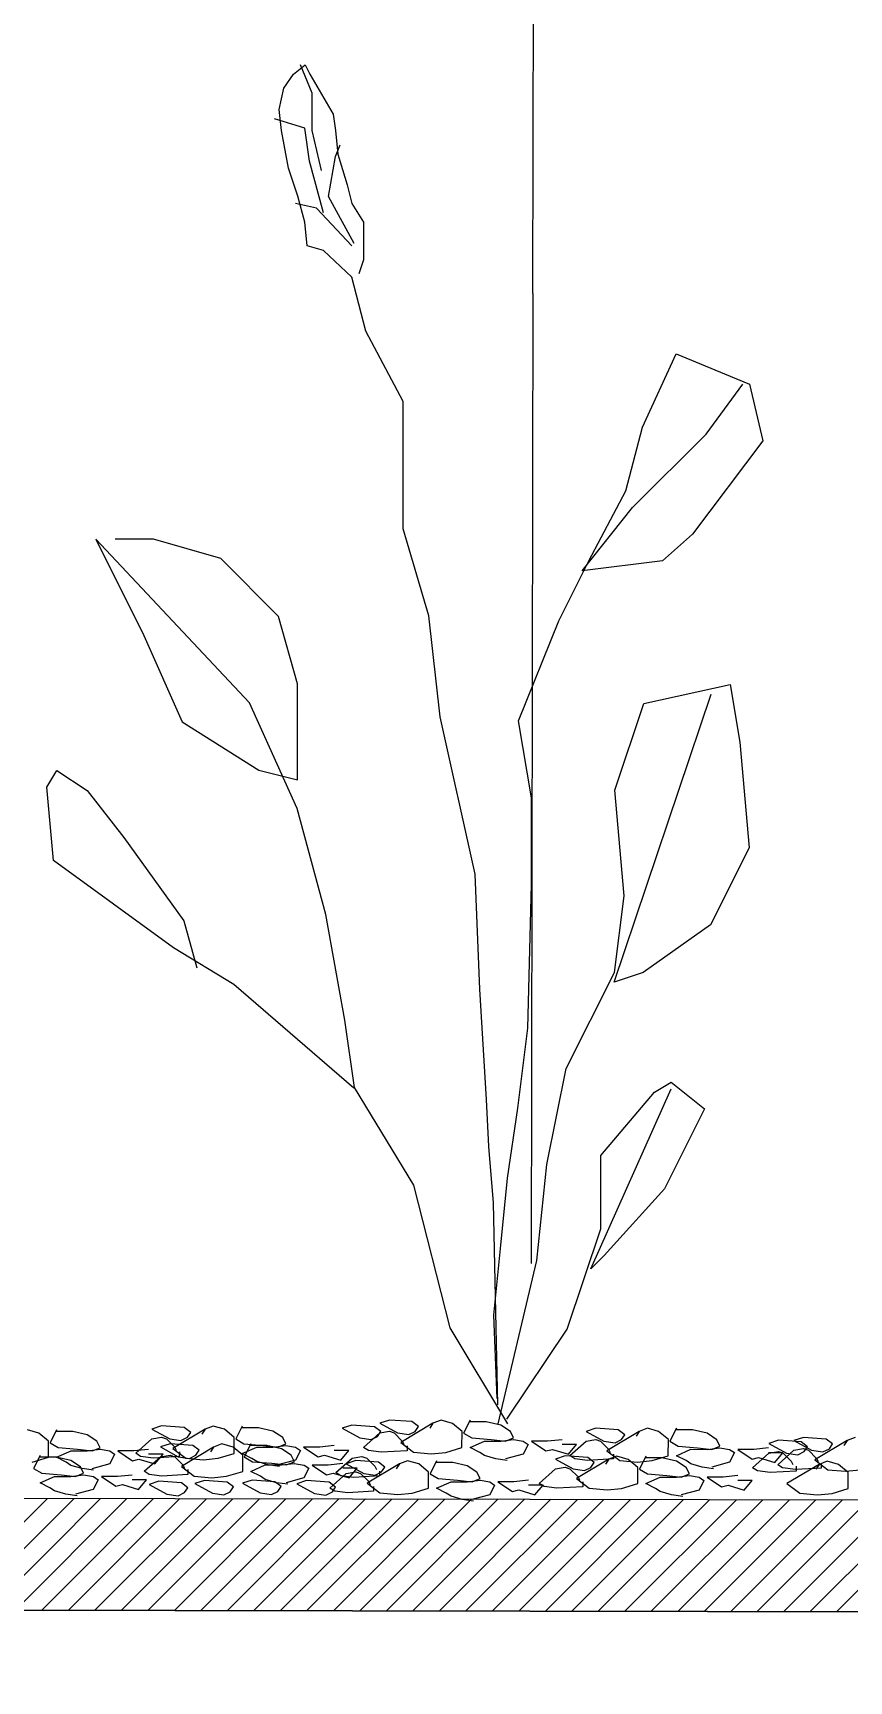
# Model space of a CAD drawing. Header units: feet. Extents: x 0 to 10.5, y 0 to 7.5.
# Drawn here: x 5.68 to 5.8904, y 3.8247 to 4.2494 of the extents above; entities that cross this region are included whole.
import ezdxf

# ---------------------------------------------------------------- set-up
doc = ezdxf.new("R2010")
doc.units = ezdxf.units.FT
doc.header["$MEASUREMENT"] = 0
doc.linetypes.add('HIDDEN', pattern=[0.375, 0.25, -0.125])
doc.layers.add('MECK-DETAIL', color=7, linetype='CONTINUOUS')

msp = doc.modelspace()

# ---------------------------------------------------------------- hatches: boundary and pattern name
at = {"layer": 'MECK-DETAIL'}
h = msp.add_hatch(dxfattribs=at)
h.set_pattern_fill('ANSI31', color=256, scale=0.038702, style=0)
h.set_pattern_definition([(45, (-63.685412, -38.2201696), (-0.00342077202, 0.00342077202), [])])
h.paths.add_polyline_path([(3.82192, 4.4973), (4.78339, 3.87347), (7.55243, 3.86831), (8.51066, 4.48992), (8.51846, 4.46065), (7.56349, 3.83949), (4.77485, 3.84468), (3.82212, 4.46211)])

# ---------------------------------------------------------------- linework, layer by layer
for p, q in [((5.80888, 4.1823), (5.80954, 4.53311)), ((5.74472, 4.23519), (5.74715, 4.23881)), ((5.74715, 4.23881), (5.75018, 4.24123)), ((5.75198, 4.23396), (5.74897, 4.24123)), ((5.75018, 4.24123), (5.75139, 4.23881)), ((5.75139, 4.23881), (5.75742, 4.22851)), ((5.7435, 4.22974), (5.74472, 4.23519)), ((5.75197, 4.22428), (5.75198, 4.23396)), ((5.75015, 4.22489), (5.74228, 4.22733)), ((5.74409, 4.2243), (5.7435, 4.22974)), ((5.75742, 4.22851), (5.75802, 4.22427)), ((5.74589, 4.21461), (5.74409, 4.2243)), ((5.75135, 4.21642), (5.75015, 4.22489)), ((5.75437, 4.21399), (5.75197, 4.22428)), ((5.75802, 4.22427), (5.75862, 4.21822)), ((5.75617, 4.20733), (5.75801, 4.21761)), ((5.75801, 4.21761), (5.75923, 4.22064)), ((5.75862, 4.21822), (5.76103, 4.21035)), ((5.7483, 4.20735), (5.74589, 4.21461)), ((5.75495, 4.2031), (5.75135, 4.21642)), ((5.76103, 4.21035), (5.76223, 4.2055)), ((5.75314, 4.20431), (5.74769, 4.20553)), ((5.7501, 4.20069), (5.7483, 4.20735)), ((5.76281, 4.19522), (5.75617, 4.20733)), ((5.76223, 4.2055), (5.76525, 4.20066)), ((5.7507, 4.19463), (5.7501, 4.20069)), ((5.76221, 4.19461), (5.75314, 4.20431)), ((5.76525, 4.20066), (5.76524, 4.19461)), ((5.75494, 4.19341), (5.7507, 4.19463)), ((5.76221, 4.18653), (5.75494, 4.19341)), ((5.76524, 4.19461), (5.76523, 4.19098)), ((5.76523, 4.19098), (5.76401, 4.18735)), ((5.76582, 4.17261), (5.76221, 4.18653)), ((5.77548, 4.15444), (5.76582, 4.17261)), ((5.83717, 4.14782), (5.84582, 4.16674)), ((5.84582, 4.16674), (5.86476, 4.15896)), ((5.85354, 4.14607), (5.86303, 4.15896)), ((5.86476, 4.15896), (5.86818, 4.14432)), ((5.77542, 4.12164), (5.77548, 4.15444)), ((5.83284, 4.13148), (5.83717, 4.14782)), ((5.83455, 4.12718), (5.85354, 4.14607)), ((5.86818, 4.14432), (5.85004, 4.12026)), ((5.82333, 4.11343), (5.83284, 4.13148)), ((5.8216, 4.11085), (5.83455, 4.12718)), ((5.78204, 4.09924), (5.77542, 4.12164)), ((5.85004, 4.12026), (5.84228, 4.11339)), ((5.73582, 4.07682), (5.69624, 4.11898)), ((5.69624, 4.11898), (5.70859, 4.0942)), ((5.71111, 4.11896), (5.7012, 4.11898)), ((5.72846, 4.11397), (5.71111, 4.11896)), ((5.7433, 4.09909), (5.72846, 4.11397)), ((5.81555, 4.09796), (5.82333, 4.11343)), ((5.84228, 4.11339), (5.8216, 4.11085)), ((5.74823, 4.08174), (5.7433, 4.09909)), ((5.78502, 4.07321), (5.78204, 4.09924)), ((5.80516, 4.07216), (5.81555, 4.09796)), ((5.70859, 4.0942), (5.71846, 4.0719)), ((5.74818, 4.05698), (5.74823, 4.08174)), ((5.82988, 4.00483), (5.85481, 4.07907)), ((5.83745, 4.07663), (5.85977, 4.08154)), ((5.85977, 4.08154), (5.86222, 4.06667)), ((5.74817, 4.04955), (5.73582, 4.07682)), ((5.79403, 4.03266), (5.78502, 4.07321)), ((5.82997, 4.05435), (5.83745, 4.07663)), ((5.71846, 4.0719), (5.73827, 4.05948)), ((5.80857, 4.05236), (5.80516, 4.07216)), ((5.86222, 4.06667), (5.86465, 4.03943)), ((5.68364, 4.05509), (5.68623, 4.05938)), ((5.68623, 4.05938), (5.69397, 4.05421)), ((5.73827, 4.05948), (5.74818, 4.05698)), ((5.68532, 4.03615), (5.68364, 4.05509)), ((5.69397, 4.05421), (5.70342, 4.04214)), ((5.80853, 4.02999), (5.80857, 4.05236)), ((5.8324, 4.02711), (5.82997, 4.05435)), ((5.75555, 4.0223), (5.74817, 4.04955)), ((5.70342, 4.04214), (5.71889, 4.0206)), ((5.86465, 4.03943), (5.8547, 4.01964)), ((5.71629, 4.01372), (5.68532, 4.03615)), ((5.79519, 4.003), (5.79403, 4.03266)), ((5.8076, 3.993), (5.80853, 4.02999)), ((5.82989, 4.00731), (5.8324, 4.02711)), ((5.76046, 3.99505), (5.75555, 4.0223)), ((5.71889, 4.0206), (5.72231, 4.00855)), ((5.8547, 4.01964), (5.83732, 4.00729)), ((5.73178, 4.00423), (5.71629, 4.01372)), ((5.81745, 3.98257), (5.82989, 4.00731)), ((5.83732, 4.00729), (5.82988, 4.00483)), ((5.76273, 3.9775), (5.73178, 4.00423)), ((5.79695, 3.97456), (5.79519, 4.003)), ((5.7629, 3.97772), (5.76046, 3.99505)), ((5.80498, 3.97235), (5.8076, 3.993)), ((5.81244, 3.95781), (5.81745, 3.98257)), ((5.77819, 3.95252), (5.7629, 3.97772)), ((5.8238, 3.93092), (5.84456, 3.97734)), ((5.82644, 3.96017), (5.84025, 3.97649)), ((5.84025, 3.97649), (5.84456, 3.97907)), ((5.84456, 3.97907), (5.85316, 3.97217)), ((5.79754, 3.96245), (5.79695, 3.97456)), ((5.80236, 3.95429), (5.80498, 3.97235)), ((5.85316, 3.97217), (5.84279, 3.95153)), ((5.79872, 3.94793), (5.79754, 3.96245)), ((5.8264, 3.94124), (5.82644, 3.96017)), ((5.80061, 3.93708), (5.80236, 3.95429)), ((5.80992, 3.93306), (5.81244, 3.95781)), ((5.78758, 3.91576), (5.77819, 3.95252)), ((5.84279, 3.95153), (5.82725, 3.93435)), ((5.79928, 3.92372), (5.79872, 3.94793)), ((5.81774, 3.91544), (5.8264, 3.94124)), ((5.79885, 3.91901), (5.80061, 3.93708)), ((5.79992, 3.89098), (5.80992, 3.93306)), ((5.82725, 3.93435), (5.8238, 3.93092)), ((5.79984, 3.89589), (5.79928, 3.92372)), ((5.79967, 3.8975), (5.79885, 3.91901)), ((5.8024, 3.89097), (5.78758, 3.91576)), ((5.80219, 3.89224), (5.81774, 3.91544)), ((5.76222, 3.89069), (5.75972, 3.88986)), ((5.76805, 3.89026), (5.76222, 3.89069)), ((5.77191, 3.89199), (5.76941, 3.89117)), ((5.76941, 3.89117), (5.77398, 3.88866)), ((5.77773, 3.89157), (5.77191, 3.89199)), ((5.78314, 3.89114), (5.77481, 3.88617)), ((5.77939, 3.89032), (5.77773, 3.89157)), ((5.78314, 3.89114), (5.7823, 3.8899)), ((5.78522, 3.89197), (5.78314, 3.89114)), ((5.78813, 3.89113), (5.78522, 3.89197)), ((5.79062, 3.88905), (5.78813, 3.89113)), ((5.79271, 3.89195), (5.79104, 3.88863)), ((5.79687, 3.89153), (5.79271, 3.89154)), ((5.80061, 3.89069), (5.79687, 3.89153)), ((5.8031, 3.88903), (5.80061, 3.89069)), ((5.68154, 3.88862), (5.67863, 3.88946)), ((5.68403, 3.88654), (5.68154, 3.88862)), ((5.68402, 3.88238), (5.68403, 3.88654)), ((5.68612, 3.88945), (5.68445, 3.88612)), ((5.69028, 3.88902), (5.68612, 3.88903)), ((5.69402, 3.88818), (5.69028, 3.88902)), ((5.69651, 3.88652), (5.69402, 3.88818)), ((5.69734, 3.88485), (5.69651, 3.88652)), ((5.70653, 3.88341), (5.7107, 3.88714)), ((5.7107, 3.88714), (5.7132, 3.88755)), ((5.7132, 3.89046), (5.71071, 3.88963)), ((5.71071, 3.88963), (5.71528, 3.88713)), ((5.71903, 3.89003), (5.7132, 3.89046)), ((5.7132, 3.88755), (5.71445, 3.88713)), ((5.71445, 3.88713), (5.71652, 3.88505)), ((5.71528, 3.88713), (5.71819, 3.88671)), ((5.72443, 3.88961), (5.7161, 3.88463)), ((5.71819, 3.88671), (5.71985, 3.88754)), ((5.72069, 3.88878), (5.71903, 3.89003)), ((5.71985, 3.88754), (5.72069, 3.88878)), ((5.72443, 3.88961), (5.7236, 3.88836)), ((5.72652, 3.89043), (5.72443, 3.88961)), ((5.72943, 3.8896), (5.72652, 3.89043)), ((5.73192, 3.88751), (5.72943, 3.8896)), ((5.73191, 3.88336), (5.73192, 3.88751)), ((5.734, 3.89042), (5.73233, 3.8871)), ((5.73233, 3.8871), (5.73441, 3.88585)), ((5.73816, 3.89), (5.734, 3.89)), ((5.7419, 3.88916), (5.73816, 3.89)), ((5.7444, 3.88749), (5.7419, 3.88916)), ((5.74523, 3.88583), (5.7444, 3.88749)), ((5.75972, 3.88986), (5.7643, 3.88736)), ((5.7643, 3.88736), (5.76721, 3.88694)), ((5.76524, 3.88494), (5.76941, 3.88867)), ((5.76721, 3.88694), (5.76887, 3.88777)), ((5.76971, 3.88901), (5.76805, 3.89026)), ((5.76887, 3.88777), (5.76971, 3.88901)), ((5.76941, 3.88867), (5.7719, 3.88908)), ((5.7719, 3.88908), (5.77315, 3.88867)), ((5.77315, 3.88867), (5.77523, 3.88658)), ((5.77398, 3.88866), (5.77689, 3.88824)), ((5.77523, 3.88658), (5.77564, 3.88575)), ((5.77689, 3.88824), (5.77856, 3.88907)), ((5.77856, 3.88907), (5.77939, 3.89032)), ((5.79061, 3.88489), (5.79062, 3.88905)), ((5.79104, 3.88863), (5.79311, 3.88738)), ((5.79269, 3.88489), (5.79644, 3.88655)), ((5.79311, 3.88738), (5.79811, 3.88696)), ((5.79644, 3.88655), (5.8006, 3.88654)), ((5.79811, 3.88696), (5.80185, 3.88654)), ((5.8006, 3.88654), (5.80393, 3.88695)), ((5.80185, 3.88654), (5.80393, 3.88736)), ((5.80393, 3.88736), (5.8031, 3.88903)), ((5.80393, 3.88695), (5.80642, 3.88653)), ((5.80642, 3.88653), (5.80767, 3.88569)), ((5.81266, 3.88652), (5.8085, 3.88652)), ((5.8085, 3.88652), (5.81224, 3.88402)), ((5.81641, 3.88692), (5.81266, 3.88652)), ((5.81841, 3.88283), (5.82258, 3.88656)), ((5.82258, 3.88656), (5.82508, 3.88697)), ((5.82508, 3.88988), (5.82259, 3.88906)), ((5.82259, 3.88906), (5.82716, 3.88656)), ((5.83091, 3.88946), (5.82508, 3.88988)), ((5.82508, 3.88697), (5.82632, 3.88656)), ((5.82632, 3.88656), (5.8284, 3.88448)), ((5.82716, 3.88656), (5.83007, 3.88613)), ((5.83631, 3.88903), (5.82798, 3.88406)), ((5.83007, 3.88613), (5.83173, 3.88696)), ((5.83257, 3.88821), (5.83091, 3.88946)), ((5.83173, 3.88696), (5.83257, 3.88821)), ((5.83631, 3.88903), (5.83548, 3.88779)), ((5.83839, 3.88986), (5.83631, 3.88903)), ((5.8413, 3.88902), (5.83839, 3.88986)), ((5.8438, 3.88694), (5.8413, 3.88902)), ((5.84379, 3.88278), (5.8438, 3.88694)), ((5.84588, 3.88985), (5.84421, 3.88652)), ((5.84421, 3.88652), (5.84629, 3.88527)), ((5.85004, 3.88942), (5.84588, 3.88943)), ((5.85378, 3.88858), (5.85004, 3.88942)), ((5.85628, 3.88692), (5.85378, 3.88858)), ((5.85711, 3.88525), (5.85628, 3.88692)), ((5.87218, 3.88676), (5.86968, 3.88593)), ((5.878, 3.88633), (5.87218, 3.88676)), ((5.87866, 3.88752), (5.87616, 3.88669)), ((5.87616, 3.88669), (5.88073, 3.88419)), ((5.87966, 3.88508), (5.878, 3.88633)), ((5.88448, 3.88709), (5.87866, 3.88752)), ((5.88989, 3.88667), (5.88156, 3.88169)), ((5.88615, 3.88584), (5.88448, 3.88709)), ((5.88989, 3.88667), (5.88906, 3.88542)), ((5.89197, 3.88749), (5.88989, 3.88667)), ((5.67986, 3.88115), (5.68402, 3.88238)), ((5.68188, 3.88285), (5.68021, 3.87953)), ((5.68604, 3.88243), (5.68188, 3.88243)), ((5.68445, 3.88612), (5.68652, 3.88487)), ((5.68978, 3.88159), (5.68604, 3.88243)), ((5.6861, 3.88238), (5.68985, 3.88404)), ((5.6886, 3.88113), (5.6861, 3.88238)), ((5.68652, 3.88487), (5.69152, 3.88445)), ((5.68985, 3.88404), (5.69401, 3.88403)), ((5.69152, 3.88445), (5.69526, 3.88403)), ((5.69401, 3.88403), (5.69734, 3.88444)), ((5.69526, 3.88403), (5.69734, 3.88485)), ((5.69734, 3.88444), (5.69983, 3.88402)), ((5.69983, 3.88402), (5.70108, 3.88318)), ((5.70108, 3.88318), (5.69983, 3.88069)), ((5.70607, 3.88401), (5.70191, 3.88401)), ((5.70191, 3.88401), (5.70565, 3.88151)), ((5.70982, 3.88441), (5.70607, 3.88401)), ((5.70778, 3.88257), (5.70653, 3.88341)), ((5.71111, 3.88215), (5.70778, 3.88257)), ((5.70871, 3.87881), (5.71288, 3.88254)), ((5.71356, 3.88316), (5.70982, 3.88317)), ((5.71776, 3.88255), (5.71111, 3.88215)), ((5.71148, 3.88067), (5.71356, 3.88316)), ((5.71538, 3.88586), (5.71288, 3.88504)), ((5.71288, 3.88504), (5.71746, 3.88253)), ((5.71288, 3.88254), (5.71538, 3.88295)), ((5.72121, 3.88544), (5.71538, 3.88586)), ((5.71538, 3.88295), (5.71662, 3.88253)), ((5.7161, 3.88463), (5.71943, 3.88213)), ((5.71652, 3.88505), (5.71694, 3.88422)), ((5.71662, 3.88253), (5.7187, 3.88045)), ((5.71746, 3.88253), (5.72037, 3.88211)), ((5.71777, 3.8838), (5.71776, 3.88255)), ((5.72661, 3.88501), (5.71828, 3.88004)), ((5.71943, 3.88213), (5.724, 3.88171)), ((5.72037, 3.88211), (5.72203, 3.88294)), ((5.72287, 3.88419), (5.72121, 3.88544)), ((5.72203, 3.88294), (5.72287, 3.88419)), ((5.724, 3.88171), (5.72775, 3.88212)), ((5.72661, 3.88501), (5.72578, 3.88376)), ((5.72869, 3.88584), (5.72661, 3.88501)), ((5.72775, 3.88212), (5.73191, 3.88336)), ((5.7316, 3.885), (5.72869, 3.88584)), ((5.7341, 3.88292), (5.7316, 3.885)), ((5.73399, 3.88335), (5.73774, 3.88501)), ((5.73648, 3.8821), (5.73399, 3.88335)), ((5.73409, 3.87876), (5.7341, 3.88292)), ((5.73441, 3.88585), (5.7394, 3.88542)), ((5.73618, 3.88582), (5.73451, 3.8825)), ((5.73451, 3.8825), (5.73659, 3.88125)), ((5.74034, 3.8854), (5.73618, 3.88541)), ((5.73773, 3.88127), (5.73648, 3.8821)), ((5.73774, 3.88501), (5.7419, 3.885)), ((5.7394, 3.88542), (5.74315, 3.885)), ((5.74408, 3.88456), (5.74034, 3.8854)), ((5.7419, 3.885), (5.74523, 3.88541)), ((5.74315, 3.885), (5.74523, 3.88583)), ((5.74658, 3.88289), (5.74408, 3.88456)), ((5.74523, 3.88541), (5.74772, 3.88499)), ((5.74741, 3.88123), (5.74658, 3.88289)), ((5.74897, 3.88416), (5.74771, 3.88167)), ((5.74772, 3.88499), (5.74897, 3.88416)), ((5.75396, 3.88498), (5.7498, 3.88499)), ((5.7498, 3.88499), (5.75354, 3.88249)), ((5.75354, 3.88249), (5.75521, 3.8829)), ((5.75771, 3.88539), (5.75396, 3.88498)), ((5.75521, 3.8829), (5.75936, 3.88164)), ((5.76145, 3.88413), (5.7577, 3.88414)), ((5.75813, 3.87846), (5.7623, 3.88219)), ((5.75936, 3.88164), (5.76145, 3.88413)), ((5.7623, 3.88219), (5.7648, 3.8826)), ((5.7648, 3.8826), (5.76605, 3.88218)), ((5.76648, 3.88411), (5.76524, 3.88494)), ((5.76605, 3.88218), (5.76812, 3.8801)), ((5.76981, 3.88369), (5.76648, 3.88411)), ((5.77647, 3.88409), (5.76981, 3.88369)), ((5.77481, 3.88617), (5.77813, 3.88367)), ((5.77647, 3.88534), (5.77647, 3.88409)), ((5.77813, 3.88367), (5.78271, 3.88325)), ((5.78271, 3.88325), (5.78645, 3.88365)), ((5.78645, 3.88365), (5.79061, 3.88489)), ((5.79519, 3.88364), (5.79269, 3.88489)), ((5.79643, 3.88281), (5.79519, 3.88364)), ((5.79934, 3.88197), (5.79643, 3.88281)), ((5.80642, 3.8832), (5.80184, 3.88196)), ((5.80767, 3.88569), (5.80642, 3.8832)), ((5.81224, 3.88402), (5.81391, 3.88443)), ((5.81391, 3.88443), (5.81807, 3.88318)), ((5.8172, 3.88272), (5.8147, 3.88189)), ((5.82015, 3.88567), (5.81641, 3.88568)), ((5.82302, 3.88229), (5.8172, 3.88272)), ((5.81807, 3.88318), (5.82015, 3.88567)), ((5.81966, 3.882), (5.81841, 3.88283)), ((5.82468, 3.88104), (5.82302, 3.88229)), ((5.82798, 3.88406), (5.83131, 3.88156)), ((5.8284, 3.88448), (5.82881, 3.88364)), ((5.83051, 3.88269), (5.82843, 3.88186)), ((5.82965, 3.88323), (5.82964, 3.88198)), ((5.83342, 3.88185), (5.83051, 3.88269)), ((5.838, 3.88268), (5.83633, 3.87935)), ((5.84216, 3.88225), (5.838, 3.88226)), ((5.83963, 3.88155), (5.84379, 3.88278)), ((5.8459, 3.88142), (5.84216, 3.88225)), ((5.84587, 3.88278), (5.84962, 3.88444)), ((5.84836, 3.88153), (5.84587, 3.88278)), ((5.84629, 3.88527), (5.85128, 3.88485)), ((5.84962, 3.88444), (5.85378, 3.88443)), ((5.85128, 3.88485), (5.85502, 3.88443)), ((5.85378, 3.88443), (5.8571, 3.88484)), ((5.85502, 3.88443), (5.85711, 3.88525)), ((5.8571, 3.88484), (5.8596, 3.88442)), ((5.86085, 3.88358), (5.85959, 3.88109)), ((5.8596, 3.88442), (5.86085, 3.88358)), ((5.86584, 3.88441), (5.86168, 3.88441)), ((5.86168, 3.88441), (5.86542, 3.88191)), ((5.86542, 3.88191), (5.86708, 3.88233)), ((5.86551, 3.8797), (5.86967, 3.88344)), ((5.86958, 3.88481), (5.86584, 3.88441)), ((5.86708, 3.88233), (5.87124, 3.88107)), ((5.87333, 3.88356), (5.86958, 3.88357)), ((5.86967, 3.88344), (5.87217, 3.88385)), ((5.86968, 3.88593), (5.87425, 3.88343)), ((5.87124, 3.88107), (5.87333, 3.88356)), ((5.87199, 3.88047), (5.87616, 3.8842)), ((5.87217, 3.88385), (5.87342, 3.88343)), ((5.87342, 3.88343), (5.87549, 3.88135)), ((5.87425, 3.88343), (5.87716, 3.88301)), ((5.87616, 3.8842), (5.87866, 3.88461)), ((5.87716, 3.88301), (5.87883, 3.88384)), ((5.87866, 3.88461), (5.8799, 3.88419)), ((5.87883, 3.88384), (5.87966, 3.88508)), ((5.8799, 3.88419), (5.88198, 3.88211)), ((5.88073, 3.88419), (5.88365, 3.88377)), ((5.88198, 3.88211), (5.88239, 3.88128)), ((5.88365, 3.88377), (5.88531, 3.8846)), ((5.88531, 3.8846), (5.88615, 3.88584)), ((5.68021, 3.87953), (5.68229, 3.87828)), ((5.68229, 3.87828), (5.68728, 3.87785)), ((5.68728, 3.87785), (5.69102, 3.87743)), ((5.68984, 3.8803), (5.6886, 3.88113)), ((5.68977, 3.87743), (5.6931, 3.87784)), ((5.69228, 3.87992), (5.68978, 3.88159)), ((5.69275, 3.87946), (5.68984, 3.8803)), ((5.69102, 3.87743), (5.6931, 3.87826)), ((5.6931, 3.87826), (5.69228, 3.87992)), ((5.69567, 3.87904), (5.69275, 3.87946)), ((5.6931, 3.87784), (5.6956, 3.87742)), ((5.69983, 3.88069), (5.69525, 3.87945)), ((5.70558, 3.87782), (5.70184, 3.87741)), ((5.70565, 3.88151), (5.70732, 3.88193)), ((5.70732, 3.88193), (5.71148, 3.88067)), ((5.70996, 3.87798), (5.70871, 3.87881)), ((5.71329, 3.87755), (5.70996, 3.87798)), ((5.71994, 3.87796), (5.71329, 3.87755)), ((5.71828, 3.88004), (5.72161, 3.87754)), ((5.7187, 3.88045), (5.71911, 3.87962)), ((5.71995, 3.8792), (5.71994, 3.87796)), ((5.72993, 3.87752), (5.73409, 3.87876)), ((5.73617, 3.87876), (5.73992, 3.88041)), ((5.73866, 3.87751), (5.73617, 3.87876)), ((5.73659, 3.88125), (5.74158, 3.88083)), ((5.74064, 3.88043), (5.73773, 3.88127)), ((5.73992, 3.88041), (5.74408, 3.88041)), ((5.74355, 3.88001), (5.74064, 3.88043)), ((5.74158, 3.88083), (5.74532, 3.8804)), ((5.74771, 3.88167), (5.74314, 3.88043)), ((5.74408, 3.88041), (5.7474, 3.88082)), ((5.74532, 3.8804), (5.74741, 3.88123)), ((5.7474, 3.88082), (5.7499, 3.88039)), ((5.75115, 3.87956), (5.74989, 3.87707)), ((5.7499, 3.88039), (5.75115, 3.87956)), ((5.75614, 3.88038), (5.75198, 3.88039)), ((5.75198, 3.88039), (5.75572, 3.87789)), ((5.75572, 3.87789), (5.75738, 3.8783)), ((5.75988, 3.88079), (5.75614, 3.88038)), ((5.75659, 3.87447), (5.76076, 3.8782)), ((5.75738, 3.8783), (5.76154, 3.87705)), ((5.75938, 3.87762), (5.75813, 3.87846)), ((5.76363, 3.87954), (5.75988, 3.87955)), ((5.76326, 3.88152), (5.76076, 3.88069)), ((5.76076, 3.88069), (5.76533, 3.87819)), ((5.76076, 3.8782), (5.76325, 3.87861)), ((5.76154, 3.87705), (5.76363, 3.87954)), ((5.76325, 3.87861), (5.7645, 3.87819)), ((5.76908, 3.88109), (5.76326, 3.88152)), ((5.7645, 3.87819), (5.76658, 3.87611)), ((5.76533, 3.87819), (5.76824, 3.87777)), ((5.77449, 3.88067), (5.76616, 3.8757)), ((5.76812, 3.8801), (5.76854, 3.87927)), ((5.76824, 3.87777), (5.76991, 3.8786)), ((5.77074, 3.87984), (5.76908, 3.88109)), ((5.76937, 3.87885), (5.76936, 3.8776)), ((5.76991, 3.8786), (5.77074, 3.87984)), ((5.77449, 3.88067), (5.77365, 3.87942)), ((5.77657, 3.8815), (5.77449, 3.88067)), ((5.77948, 3.88066), (5.77657, 3.8815)), ((5.78197, 3.87858), (5.77948, 3.88066)), ((5.78197, 3.87442), (5.78197, 3.87858)), ((5.78406, 3.88148), (5.78239, 3.87816)), ((5.78239, 3.87816), (5.78447, 3.87691)), ((5.78822, 3.88106), (5.78406, 3.88107)), ((5.79196, 3.88022), (5.78822, 3.88106)), ((5.79445, 3.87855), (5.79196, 3.88022)), ((5.79528, 3.87689), (5.79445, 3.87855)), ((5.80226, 3.88155), (5.79934, 3.88197)), ((5.81053, 3.87566), (5.8147, 3.8794)), ((5.8147, 3.88189), (5.81927, 3.87939)), ((5.8147, 3.8794), (5.81719, 3.87981)), ((5.81719, 3.87981), (5.81844, 3.87939)), ((5.81844, 3.87939), (5.82052, 3.87731)), ((5.81927, 3.87939), (5.82218, 3.87897)), ((5.82299, 3.88158), (5.81966, 3.882)), ((5.82843, 3.88186), (5.8201, 3.87689)), ((5.82218, 3.87897), (5.82385, 3.87979)), ((5.82964, 3.88198), (5.82299, 3.88158)), ((5.82385, 3.87979), (5.82468, 3.88104)), ((5.82843, 3.88186), (5.82759, 3.88062)), ((5.83131, 3.88156), (5.83588, 3.88114)), ((5.83591, 3.87977), (5.83342, 3.88185)), ((5.83588, 3.88114), (5.83963, 3.88155)), ((5.8359, 3.87562), (5.83591, 3.87977)), ((5.83633, 3.87935), (5.8384, 3.8781)), ((5.8384, 3.8781), (5.8434, 3.87768)), ((5.84839, 3.87975), (5.8459, 3.88142)), ((5.84714, 3.87726), (5.84922, 3.87808)), ((5.84961, 3.8807), (5.84836, 3.88153)), ((5.84922, 3.87808), (5.84839, 3.87975)), ((5.85252, 3.87986), (5.84961, 3.8807)), ((5.85543, 3.87944), (5.85252, 3.87986)), ((5.85959, 3.88109), (5.85502, 3.87985)), ((5.86675, 3.87887), (5.86551, 3.8797)), ((5.87008, 3.87845), (5.86675, 3.87887)), ((5.87674, 3.87885), (5.87008, 3.87845)), ((5.87324, 3.87963), (5.87199, 3.88047)), ((5.87657, 3.87921), (5.87324, 3.87963)), ((5.88268, 3.88057), (5.87435, 3.87559)), ((5.87549, 3.88135), (5.87591, 3.88052)), ((5.88322, 3.87961), (5.87657, 3.87921)), ((5.87674, 3.8801), (5.87674, 3.87885)), ((5.88156, 3.88169), (5.88489, 3.87919)), ((5.88268, 3.88057), (5.88185, 3.87932)), ((5.88476, 3.88139), (5.88268, 3.88057)), ((5.88322, 3.88086), (5.88322, 3.87961)), ((5.88767, 3.88056), (5.88476, 3.88139)), ((5.88489, 3.87919), (5.88946, 3.87877)), ((5.89017, 3.87847), (5.88767, 3.88056)), ((5.88946, 3.87877), (5.89321, 3.87918)), ((5.89016, 3.87432), (5.89017, 3.87847)), ((5.68187, 3.87579), (5.68561, 3.87744)), ((5.68436, 3.87453), (5.68187, 3.87579)), ((5.68561, 3.8737), (5.68436, 3.87453)), ((5.68561, 3.87744), (5.68977, 3.87743)), ((5.68852, 3.87286), (5.68561, 3.8737)), ((5.69559, 3.8741), (5.69101, 3.87286)), ((5.69684, 3.87659), (5.69559, 3.8741)), ((5.6956, 3.87742), (5.69684, 3.87659)), ((5.70184, 3.87741), (5.69768, 3.87742)), ((5.69768, 3.87742), (5.70142, 3.87492)), ((5.70142, 3.87492), (5.70308, 3.87533)), ((5.70308, 3.87533), (5.70724, 3.87408)), ((5.70932, 3.87657), (5.70558, 3.87657)), ((5.70724, 3.87408), (5.70932, 3.87657)), ((5.71248, 3.87621), (5.70999, 3.87538)), ((5.70999, 3.87538), (5.71456, 3.87288)), ((5.71831, 3.87578), (5.71248, 3.87621)), ((5.71997, 3.87453), (5.71831, 3.87578)), ((5.71913, 3.87328), (5.71997, 3.87453)), ((5.72161, 3.87754), (5.72618, 3.87711)), ((5.72423, 3.87643), (5.72173, 3.8756)), ((5.72173, 3.8756), (5.7263, 3.8731)), ((5.73005, 3.876), (5.72423, 3.87643)), ((5.72618, 3.87711), (5.72993, 3.87752)), ((5.73171, 3.87475), (5.73005, 3.876)), ((5.73088, 3.87351), (5.73171, 3.87475)), ((5.73652, 3.87653), (5.73402, 3.8757)), ((5.73402, 3.8757), (5.73859, 3.8732)), ((5.74234, 3.8761), (5.73652, 3.87653)), ((5.73991, 3.87667), (5.73866, 3.87751)), ((5.74282, 3.87584), (5.73991, 3.87667)), ((5.7415, 3.87278), (5.74317, 3.87361)), ((5.744, 3.87485), (5.74234, 3.8761)), ((5.74573, 3.87542), (5.74282, 3.87584)), ((5.74317, 3.87361), (5.744, 3.87485)), ((5.74989, 3.87707), (5.74532, 3.87583)), ((5.75055, 3.87638), (5.74805, 3.87555)), ((5.74805, 3.87555), (5.75263, 3.87305)), ((5.75638, 3.87595), (5.75055, 3.87638)), ((5.75804, 3.8747), (5.75638, 3.87595)), ((5.75784, 3.87363), (5.75659, 3.87447)), ((5.7572, 3.87346), (5.75804, 3.8747)), ((5.76116, 3.87321), (5.75784, 3.87363)), ((5.76271, 3.8772), (5.75938, 3.87762)), ((5.76782, 3.87362), (5.76116, 3.87321)), ((5.76936, 3.8776), (5.76271, 3.8772)), ((5.76616, 3.8757), (5.76948, 3.8732)), ((5.76658, 3.87611), (5.76699, 3.87528)), ((5.76782, 3.87486), (5.76782, 3.87362)), ((5.7778, 3.87318), (5.78197, 3.87442)), ((5.78405, 3.87442), (5.78779, 3.87607)), ((5.78654, 3.87317), (5.78405, 3.87442)), ((5.78447, 3.87691), (5.78946, 3.87648)), ((5.78779, 3.87607), (5.79195, 3.87606)), ((5.78946, 3.87648), (5.7932, 3.87606)), ((5.79195, 3.87606), (5.79528, 3.87647)), ((5.7932, 3.87606), (5.79528, 3.87689)), ((5.79528, 3.87647), (5.79778, 3.87605)), ((5.79902, 3.87522), (5.79777, 3.87273)), ((5.79778, 3.87605), (5.79902, 3.87522)), ((5.80402, 3.87604), (5.79986, 3.87605)), ((5.79986, 3.87605), (5.8036, 3.87355)), ((5.8036, 3.87355), (5.80526, 3.87396)), ((5.80776, 3.87645), (5.80402, 3.87604)), ((5.80526, 3.87396), (5.80942, 3.87271)), ((5.8115, 3.8752), (5.80776, 3.8752)), ((5.80942, 3.87271), (5.8115, 3.8752)), ((5.81177, 3.87483), (5.81053, 3.87566)), ((5.8151, 3.87441), (5.81177, 3.87483)), ((5.82176, 3.87481), (5.8151, 3.87441)), ((5.8201, 3.87689), (5.82342, 3.87439)), ((5.82052, 3.87731), (5.82093, 3.87647)), ((5.82176, 3.87606), (5.82176, 3.87481)), ((5.82342, 3.87439), (5.828, 3.87397)), ((5.828, 3.87397), (5.83174, 3.87438)), ((5.83174, 3.87438), (5.8359, 3.87562)), ((5.83798, 3.87561), (5.84173, 3.87727)), ((5.84048, 3.87436), (5.83798, 3.87561)), ((5.84172, 3.87353), (5.84048, 3.87436)), ((5.84463, 3.87269), (5.84172, 3.87353)), ((5.84173, 3.87727), (5.84589, 3.87726)), ((5.8434, 3.87768), (5.84714, 3.87726)), ((5.84589, 3.87726), (5.84922, 3.87767)), ((5.85171, 3.87392), (5.84713, 3.87269)), ((5.84922, 3.87767), (5.85171, 3.87725)), ((5.85171, 3.87725), (5.85296, 3.87641)), ((5.85296, 3.87641), (5.85171, 3.87392)), ((5.85795, 3.87724), (5.85379, 3.87724)), ((5.85379, 3.87724), (5.85753, 3.87474)), ((5.85753, 3.87474), (5.8592, 3.87516)), ((5.8617, 3.87765), (5.85795, 3.87724)), ((5.8592, 3.87516), (5.86336, 3.8739)), ((5.86544, 3.87639), (5.8617, 3.8764)), ((5.86336, 3.8739), (5.86544, 3.87639)), ((5.87435, 3.87559), (5.87768, 3.8731)), ((5.886, 3.87308), (5.89016, 3.87432)), ((5.32712, 3.87245), (7.55243, 3.86831)), ((5.69143, 3.87244), (5.68852, 3.87286)), ((5.71456, 3.87288), (5.71747, 3.87246)), ((5.71747, 3.87246), (5.71913, 3.87328)), ((5.7263, 3.8731), (5.72921, 3.87268)), ((5.72921, 3.87268), (5.73088, 3.87351)), ((5.73859, 3.8732), (5.7415, 3.87278)), ((5.75263, 3.87305), (5.75554, 3.87263)), ((5.75554, 3.87263), (5.7572, 3.87346)), ((5.76948, 3.8732), (5.77406, 3.87277)), ((5.77406, 3.87277), (5.7778, 3.87318)), ((5.78779, 3.87233), (5.78654, 3.87317)), ((5.7907, 3.8715), (5.78779, 3.87233)), ((5.79361, 3.87107), (5.7907, 3.8715)), ((5.79777, 3.87273), (5.79319, 3.87149)), ((5.84755, 3.87227), (5.84463, 3.87269)), ((5.87768, 3.8731), (5.88225, 3.87267)), ((5.88225, 3.87267), (5.886, 3.87308)), ((4.77485, 3.84468), (7.56349, 3.83949))]:
    msp.add_line(p, q, dxfattribs=at)
at = {"layer": 'MECK-DETAIL', "linetype": 'HIDDEN'}
msp.add_line((5.80888, 4.1823), (5.80552, 2.3752), dxfattribs=at)
at = {"layer": 'MECK-DETAIL'}
msp.add_lwpolyline([(3.82192, 4.4973), (4.78339, 3.87347), (7.55243, 3.86831), (8.51066, 4.48992), (8.51846, 4.46065), (7.56349, 3.83949), (4.77485, 3.84468), (3.82212, 4.46211)], close=True, dxfattribs=at)

doc.saveas('drawing.dxf')
